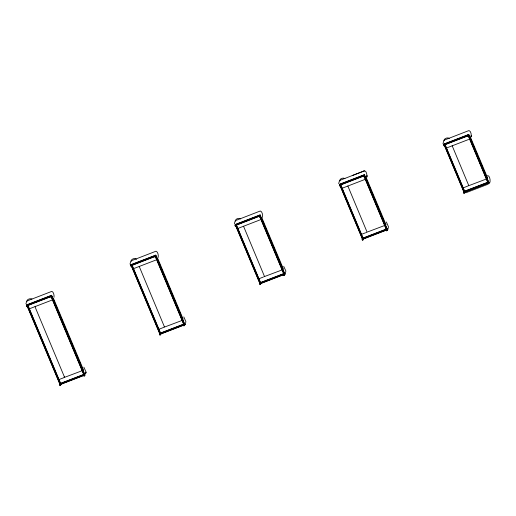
<?xml version="1.0" encoding="UTF-8"?>
<svg xmlns="http://www.w3.org/2000/svg" width="516" height="516" viewBox="0 0 516 516"><rect width="100%" height="100%" fill="white"/><g stroke="black" fill="none" stroke-linecap="round" stroke-linejoin="round"><path stroke-width="0.77" d="M139.217 266.45L164.52 327.06L181.6 320.63M243.539 226.234L264.527 276.537L281.607 270.107M347.861 186.012L367.089 232.123L385.11 225.324M452.184 145.789L468.799 185.657L486.82 178.852M85.714 373.229L85.985 372.113L85.611 373.661L85.946 371.823L83.876 367.192M366.779 177.259C367.379 175.188 366.27 168.829 363.058 171.383M366.663 177.22L367.037 175.672L366.766 176.795M470.992 137.004C471.895 134.824 470.476 128.613 467.348 131.167L443.87 140.262L442.992 143.829M387.793 229.736L388.483 226.788L386.374 221.977M25.935 303.814L26.729 301.08L50.246 291.972C53.161 289.411 54.509 295.423 53.954 297.384M51.6 295.281L51.336 296.339L27.896 305.317L27.632 306.369L26.845 306.672L26.522 305.904L26.787 304.853L51.6 295.281L84.934 374.861L84.669 375.912L83.882 376.216L83.824 374.397L51.452 297.1M26.845 306.672L26.735 305.046L51.548 295.481L84.882 375.061L60.817 384.343M27.632 306.369L27.522 304.743L60.856 384.323L60.636 385.175L59.85 385.478L59.74 383.852L84.559 374.287L84.669 375.912M35.14 306.22L35.501 307.936L64.59 377.344L82.612 370.54M50.768 295.784L50.878 297.41L51.658 297.106L51.877 296.249M59.85 385.478L60.114 384.433L26.787 304.853M60.636 385.175L60.578 383.356L27.896 305.317M64.442 376.848L63.771 377.712L58.476 379.757M130 264.069L130.903 260.922L154.374 251.827C157.425 249.183 158.986 255.549 158.019 257.658M155.774 255.13L155.51 256.181L132.07 265.166L131.806 266.217L131.019 266.52L130.696 265.746L130.954 264.695L155.774 255.13L184.857 324.564L184.593 325.615L183.806 325.918L183.741 324.093L155.619 256.942M131.806 266.217L131.696 264.585L160.773 334.02L160.56 334.878L159.773 335.181L159.663 333.555L184.483 323.983L184.593 325.615M154.942 255.626L155.052 257.252L155.832 256.949L156.045 256.097M160.56 334.878L160.502 333.059L132.07 265.166M164.423 326.357L164.062 327.247L158.406 329.472M185.218 324.674L185.908 321.72L183.806 316.908M234.322 223.854L235.225 220.706L258.697 211.605C261.747 208.967 263.308 215.327 262.341 217.442M258.135 216.565L236.393 224.944L236.128 225.995L235.341 226.298L235.019 225.531L235.277 224.479L260.096 214.908L284.871 274.06L284.606 275.112L283.819 275.415L283.761 273.596L259.941 216.726M235.341 226.298L235.554 225.447M236.128 225.995L236.018 224.37L260.793 283.523L260.58 284.374L259.793 284.677L259.683 283.052L235.232 224.673L260.045 215.108L284.819 274.26M260.367 215.875L260.154 216.733L259.374 217.036L259.264 215.411M260.154 216.733L260.096 214.908M260.58 284.374L260.515 282.555L236.393 224.944M283.819 275.415L284.032 274.557L259.58 216.185L236.341 225.144M284.606 275.112L284.497 273.486L259.683 283.052M285.225 274.151L285.883 271.023L283.723 266.372M338.644 183.631L339.541 180.484L364.296 170.906L352.209 175.563M362.458 176.343L340.715 184.728L340.45 185.779L339.663 186.083L339.341 185.309L339.599 184.257L364.419 174.692L387.4 229.562L387.135 230.613L386.349 230.916L386.291 229.098L364.264 176.504M340.45 185.779L340.341 184.148L363.322 239.024L363.109 239.882L362.322 240.185L362.213 238.553L387.026 228.988L387.135 230.613M363.909 175.962L364.689 175.659L364.477 176.511L363.69 176.814L363.58 175.188M364.477 176.511L364.419 174.692M362.322 240.185L362.535 239.327L339.554 184.457L364.367 174.892L387.348 229.762L363.283 239.043M363.109 239.882L363.045 238.057L340.715 184.728M468.747 134.47L468.483 135.521L445.037 144.506L444.779 145.557L443.992 145.86L443.663 145.086L443.928 144.035L468.747 134.47L488.949 182.703L488.684 183.754L487.897 184.057L487.839 182.238L468.593 136.282M444.779 145.557L444.669 143.932L464.871 192.165L464.652 193.016L463.865 193.326L463.755 191.694L488.575 182.129L488.684 183.754M469.018 135.437L468.805 136.295L468.018 136.592L468.283 135.547M463.865 193.326L464.129 192.275L444.547 145.518M464.652 193.016L464.594 191.197L445.037 144.506M489.503 183.27C490.89 181.69 489.832 174.866 487.459 175.659M264.269 276.492L263.702 276.911M183.135 319.101L157.78 258.568M366.27 232.497L366.637 232.31M468.347 185.837L463.349 187.811M130.909 264.895L155.722 255.33L184.805 324.764M443.876 144.235L468.696 134.67L488.897 182.903L464.832 192.184M26.522 305.904L27.309 305.601M130.696 265.746L131.483 265.443M235.019 225.531L235.806 225.228M259.045 216.262L259.832 215.965M339.341 185.309L340.128 185.005M363.367 176.046L364.154 175.743M443.663 145.086L444.45 144.783M27.845 305.517L51.09 296.558M132.019 265.366L155.258 256.4L184.019 325.061M340.663 184.928L363.154 176.253M444.986 144.706L468.231 135.747M29.283 308.839L52.806 299.77M133.999 268.481L155.703 260.116M238.321 228.266L260.025 219.893M446.972 147.821L468.676 139.455M342.643 188.043L365.618 179.175M464.594 191.197L487.839 182.238M464.884 191.984L486.691 183.573M463.542 192.552L464.329 192.249M487.575 183.29L488.362 182.987M465.806 192.797L487.51 184.425M361.639 234.283L365.612 232.748M363.045 238.057L386.291 229.098M259.071 278.692L263.044 277.163M363.335 238.844L385.142 230.433M362 239.411L362.787 239.108M386.026 230.149L386.813 229.846M260.515 282.555L283.761 273.596M260.051 283.632L284.116 274.351M259.471 283.91L260.257 283.606M283.497 274.647L284.284 274.344M260.006 283.832L284.071 274.551M160.502 333.059L183.741 324.093M160.792 333.839L184.857 324.564M159.45 334.413L160.237 334.104M183.483 325.145L184.27 324.841M159.986 334.329L184.051 325.054M60.578 383.356L83.824 374.397M60.869 384.143L84.934 374.861M59.527 384.71L60.314 384.407M83.56 375.448L84.347 375.145M262.025 218.158L283.368 268.894M470.702 137.791L487.646 178.007M366.437 178.149L386.033 224.712M53.619 298.745L83.437 369.779M31.94 299.016C30.36 298.184 26.748 299.209 26.98 301.267M449.268 138.462C448.011 136.972 443.321 138.611 444.237 140.758M344.946 178.684C343.579 177.214 339.083 178.742 339.909 180.981M240.624 218.907C239.366 217.423 234.651 219.023 235.586 221.196M136.437 259.419C135.54 257.329 130.277 259.245 131.264 261.412M468.483 135.521L468.805 136.295M487.788 182.438L467.909 134.966L468.018 136.592M444.192 144.977L464.077 192.474M363.903 175.962L386.239 229.298M339.599 184.257L362.58 239.134M235.277 224.479L259.741 282.891M155.51 256.181L155.832 256.949M130.954 264.695L159.728 333.394M130.909 264.889L159.676 333.594M51.336 296.339L51.658 297.106M51.4 297.3L83.773 374.597M59.74 383.852L60.062 384.626L26.735 305.053M471.366 135.45L471.095 136.572L471.366 135.45"/></g></svg>
